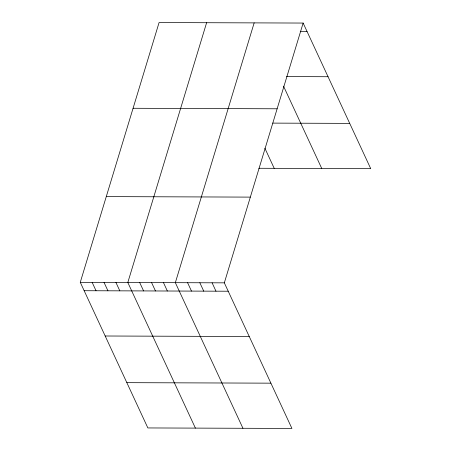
<?xml version="1.0" encoding="UTF-8"?>
<svg xmlns="http://www.w3.org/2000/svg" width="451" height="451" viewBox="0 0 451 451"><rect width="100%" height="100%" fill="white"/><g stroke="black" fill="none" stroke-linecap="round" stroke-linejoin="round"><path stroke-width="0.68" d="M303.14 23.057L224.333 282.845L291.921 428.45L147.86 427.943L80.272 282.332L159.079 22.55L303.14 23.057L370.728 168.668L258.829 168.274M206.62 22.719L127.813 282.501L195.401 428.106M254.161 22.888L175.349 282.67L242.942 428.275M300.225 31.412L307.03 31.44M286.554 76.58L328.046 76.726M133.073 108.279L277.134 108.787M272.765 123.112L349.705 123.382M106.278 196.602L250.339 197.115M80.272 282.332L224.333 282.845M84.162 290.715L228.223 291.222M105.184 336.001L249.24 336.508M126.838 382.657L270.899 383.164M283.51 86.124L321.749 168.494M264.867 148.199L274.208 168.324M212.088 282.8L215.978 291.177M199.844 282.754L203.734 291.137M187.599 282.715L191.483 291.092M163.465 282.625L167.355 291.008M151.581 282.585L155.471 290.963M139.697 282.546L143.587 290.923M115.93 282.461L119.819 290.839M104.04 282.416L107.93 290.799M92.156 282.377L96.046 290.754"/></g></svg>
